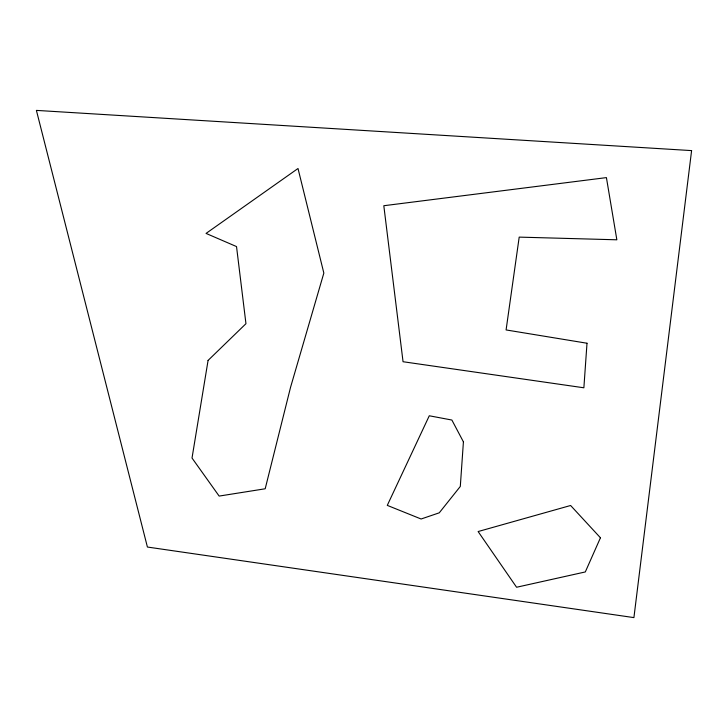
<?xml version="1.0" encoding="UTF-8"?>
<svg xmlns="http://www.w3.org/2000/svg" width="728" height="728" viewBox="0 0 728 728"><rect width="100%" height="100%" fill="white"/><g stroke="black" fill="none" stroke-linecap="round" stroke-linejoin="round"><path stroke-width="1.09" d="M463.418 441.851L460.305 486.44L439.266 512.821L421.112 519L387.287 505.378L429.283 415.779L451.879 420.038L463.418 441.851M587.005 343.234L583.874 387.787L403.048 361.725L383.811 205.724L606.415 177.614L616.853 239.803L519.2 237.119L506.087 329.939L587.005 343.234M691.6 150.605L633.915 617.608L147.411 547.037L36.4 110.392L691.6 150.605M208.081 360.415L192.019 458.039L219.146 496.077L265.192 488.779L290.572 387.223L323.842 273.073L298.007 168.505L206.051 233.415L236.527 246.574L245.955 323.696L208.081 360.415M600.445 537.783L585.303 571.944L516.58 587.25L478.123 531.54L570.615 505.496L600.445 537.783"/></g></svg>
